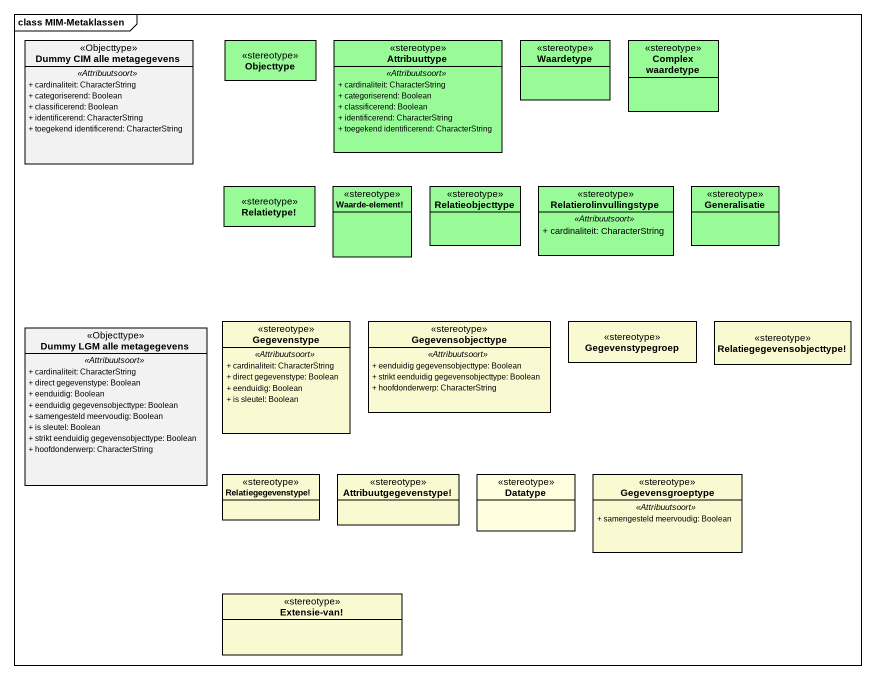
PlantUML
@startuml
mainframe class MIM-Metaklassen
hide circle
hide empty members
skinparam classAttributeIconSize 0
class "Dummy CIM alle metagegevens" as Dummy_CIM_alle_metagegevens <<Objecttype>> {
  .. <<Attribuutsoort>> ..
  + cardinaliteit: CharacterString
  + categoriserend: Boolean
  + classificerend: Boolean
  + identificerend: CharacterString
  + toegekend identificerend: CharacterString
}
class Objecttype <<stereotype>> #98FB98
class Attribuuttype <<stereotype>> #98FB98 {
  .. <<Attribuutsoort>> ..
  + cardinaliteit: CharacterString
  + categoriserend: Boolean
  + classificerend: Boolean
  + identificerend: CharacterString
  + toegekend identificerend: CharacterString
}
class Waardetype <<stereotype>> #98FB98
class "Complex waardetype" as Complex_waardetype <<stereotype>> #98FB98
class "Relatietype!" as Relatietype <<stereotype>> #98FB98
class "Waarde-element!" as Waarde_element <<stereotype>> #98FB98
class Relatieobjecttype <<stereotype>> #98FB98
class Relatierolinvullingstype <<stereotype>> #98FB98 {
  .. <<Attribuutsoort>> ..
  + cardinaliteit: CharacterString
}
class Generalisatie <<stereotype>> #98FB98
class "Dummy LGM alle metagegevens" as Dummy_LGM_alle_metagegevens <<Objecttype>> {
  .. <<Attribuutsoort>> ..
  + cardinaliteit: CharacterString
  + direct gegevenstype: Boolean
  + eenduidig: Boolean
  + eenduidig gegevensobjecttype: Boolean
  + samengesteld meervoudig: Boolean
  + is sleutel: Boolean
  + strikt eenduidig gegevensobjecttype: Boolean
  + hoofdonderwerp: CharacterString
}
class Gegevenstype <<stereotype>> #FAFAD2 {
  .. <<Attribuutsoort>> ..
  + cardinaliteit: CharacterString
  + direct gegevenstype: Boolean
  + eenduidig: Boolean
  + is sleutel: Boolean
}
class Gegevensobjecttype <<stereotype>> #FAFAD2 {
  .. <<Attribuutsoort>> ..
  + eenduidig gegevensobjecttype: Boolean
  + strikt eenduidig gegevensobjecttype: Boolean
  + hoofdonderwerp: CharacterString
}
class Gegevenstypegroep <<stereotype>> #FAFAD2
class "Relatiegegevensobjecttype!" as Relatiegegevensobjecttype <<stereotype>> #FAFAD2
class "Relatiegegevenstype!" as Relatiegegevenstype <<stereotype>> #FAFAD2
class "Attribuutgegevenstype!" as Attribuutgegevenstype <<stereotype>> #FAFAD2
class Datatype <<stereotype>> #FFFFE0
class Gegevensgroeptype <<stereotype>> #FAFAD2 {
  .. <<Attribuutsoort>> ..
  + samengesteld meervoudig: Boolean
}
class "Extensie-van!" as Extensie_van <<stereotype>> #FAFAD2
@enduml
